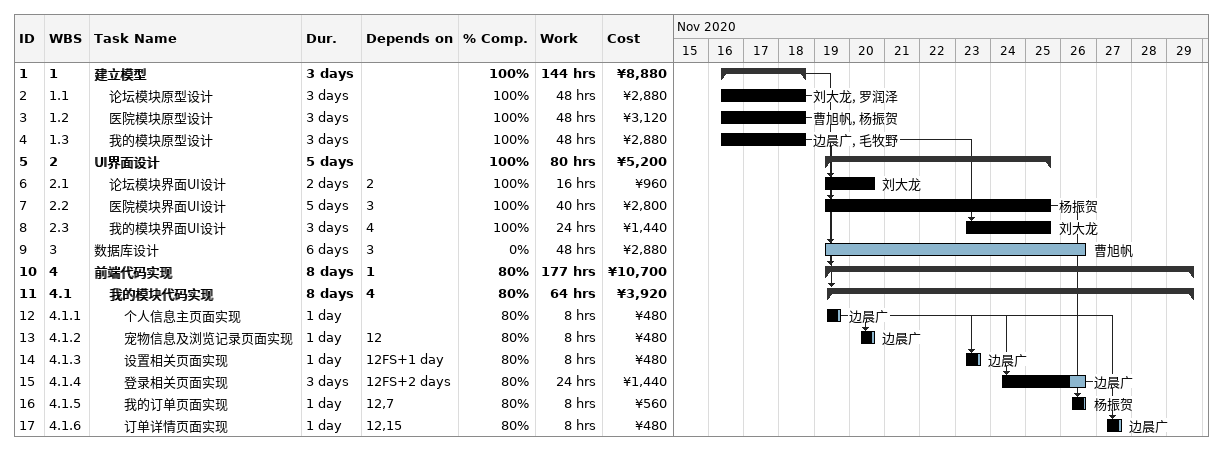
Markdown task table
| ID | WBS | Task | Duration | Start | Finish | Predecessors | Resources | % complete | Work (h) | Cost (¥) |
|---|---|---|---|---|---|---|---|---|---|---|
| 1 | 1 | **建立模型** | 3d | 2020-11-16 | 2020-11-18 |  |  | 100 | 144 | 8880 |
| 2 | 1.1 | 论坛模块原型设计 | 3d | 2020-11-16 | 2020-11-18 |  | 刘大龙, 罗润泽 | 100 | 48 | 2880 |
| 3 | 1.2 | 医院模块原型设计 | 3d | 2020-11-16 | 2020-11-18 |  | 曹旭帆, 杨振贺 | 100 | 48 | 3120 |
| 4 | 1.3 | 我的模块原型设计 | 3d | 2020-11-16 | 2020-11-18 |  | 边晨广, 毛牧野 | 100 | 48 | 2880 |
| 5 | 2 | **UI界面设计** | 5d | 2020-11-19 | 2020-11-25 |  |  | 100 | 80 | 5200 |
| 6 | 2.1 | 论坛模块界面UI设计 | 2d | 2020-11-19 | 2020-11-20 | 2 | 刘大龙 | 100 | 16 | 960 |
| 7 | 2.2 | 医院模块界面UI设计 | 5d | 2020-11-19 | 2020-11-25 | 3 | 杨振贺 | 100 | 40 | 2800 |
| 8 | 2.3 | 我的模块界面UI设计 | 3d | 2020-11-23 | 2020-11-25 | 4 | 刘大龙 | 100 | 24 | 1440 |
| 9 | 3 | 数据库设计 | 6d | 2020-11-19 | 2020-11-26 | 3 | 曹旭帆 | 0 | 48 | 2880 |
| 10 | 4 | **前端代码实现** | 8d | 2020-11-19 | 2020-11-29 | 1 |  | 80 | 177 | 10700 |
| 11 | 4.1 | **我的模块代码实现** | 8d | 2020-11-19 | 2020-11-29 | 4 |  | 80 | 64 | 3920 |
| 12 | 4.1.1 | 个人信息主页面实现 | 1d | 2020-11-19 | 2020-11-19 |  | 边晨广 | 80 | 8 | 480 |
| 13 | 4.1.2 | 宠物信息及浏览记录页面实现 | 1d | 2020-11-20 | 2020-11-20 | 12 | 边晨广 | 80 | 8 | 480 |
| 14 | 4.1.3 | 设置相关页面实现 | 1d | 2020-11-23 | 2020-11-23 | 12FS+1d | 边晨广 | 80 | 8 | 480 |
| 15 | 4.1.4 | 登录相关页面实现 | 3d | 2020-11-24 | 2020-11-26 | 12FS+2d | 边晨广 | 80 | 24 | 1440 |
| 16 | 4.1.5 | 我的订单页面实现 | 1d | 2020-11-26 | 2020-11-26 | 12, 7 | 杨振贺 | 80 | 8 | 560 |
| 17 | 4.1.6 | 订单详情页面实现 | 1d | 2020-11-27 | 2020-11-27 | 12, 15 | 边晨广 | 80 | 8 | 480 |
